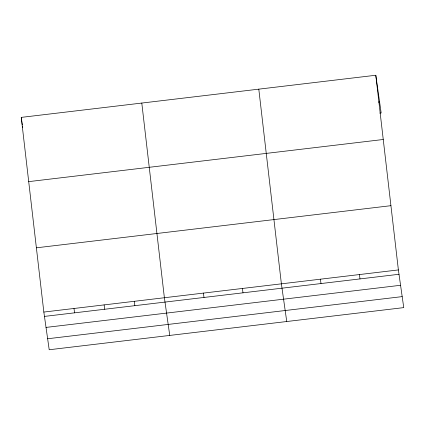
<?xml version="1.0" encoding="UTF-8"?>
<svg xmlns="http://www.w3.org/2000/svg" width="425" height="425" viewBox="0 0 425 425"><rect width="100%" height="100%" fill="white"/><g stroke="black" fill="none" stroke-linecap="round" stroke-linejoin="round"><path stroke-width="0.64" d="M375.796 75.252L398.384 269.928L403.75 307.615L49.204 349.748L43.839 312.062L21.25 117.385L375.796 75.252L381.161 112.938L379.86 113.093M378.298 102.09L379.594 101.936M28.703 181.629L383.254 139.496M36.385 247.817L390.931 205.684M43.839 312.062L398.384 269.928M44.46 316.413L399.006 274.279M46.022 327.415L400.573 285.281M47.637 338.752L402.183 296.618M359.385 274.561L360.007 278.917M320.386 279.198L321.008 283.549M286.748 321.518L281.387 283.831L258.798 89.154M242.383 288.469L243.004 292.82M203.384 293.101L204.005 297.452M169.75 335.426L164.385 297.734L141.796 103.057M134.247 301.32L134.868 305.671M104.109 304.9L104.731 309.251M73.977 308.481L74.593 312.832M21.25 117.385L21.872 121.736M21.962 122.384L22.328 124.971M22.514 126.267L22.7 127.558"/></g></svg>
